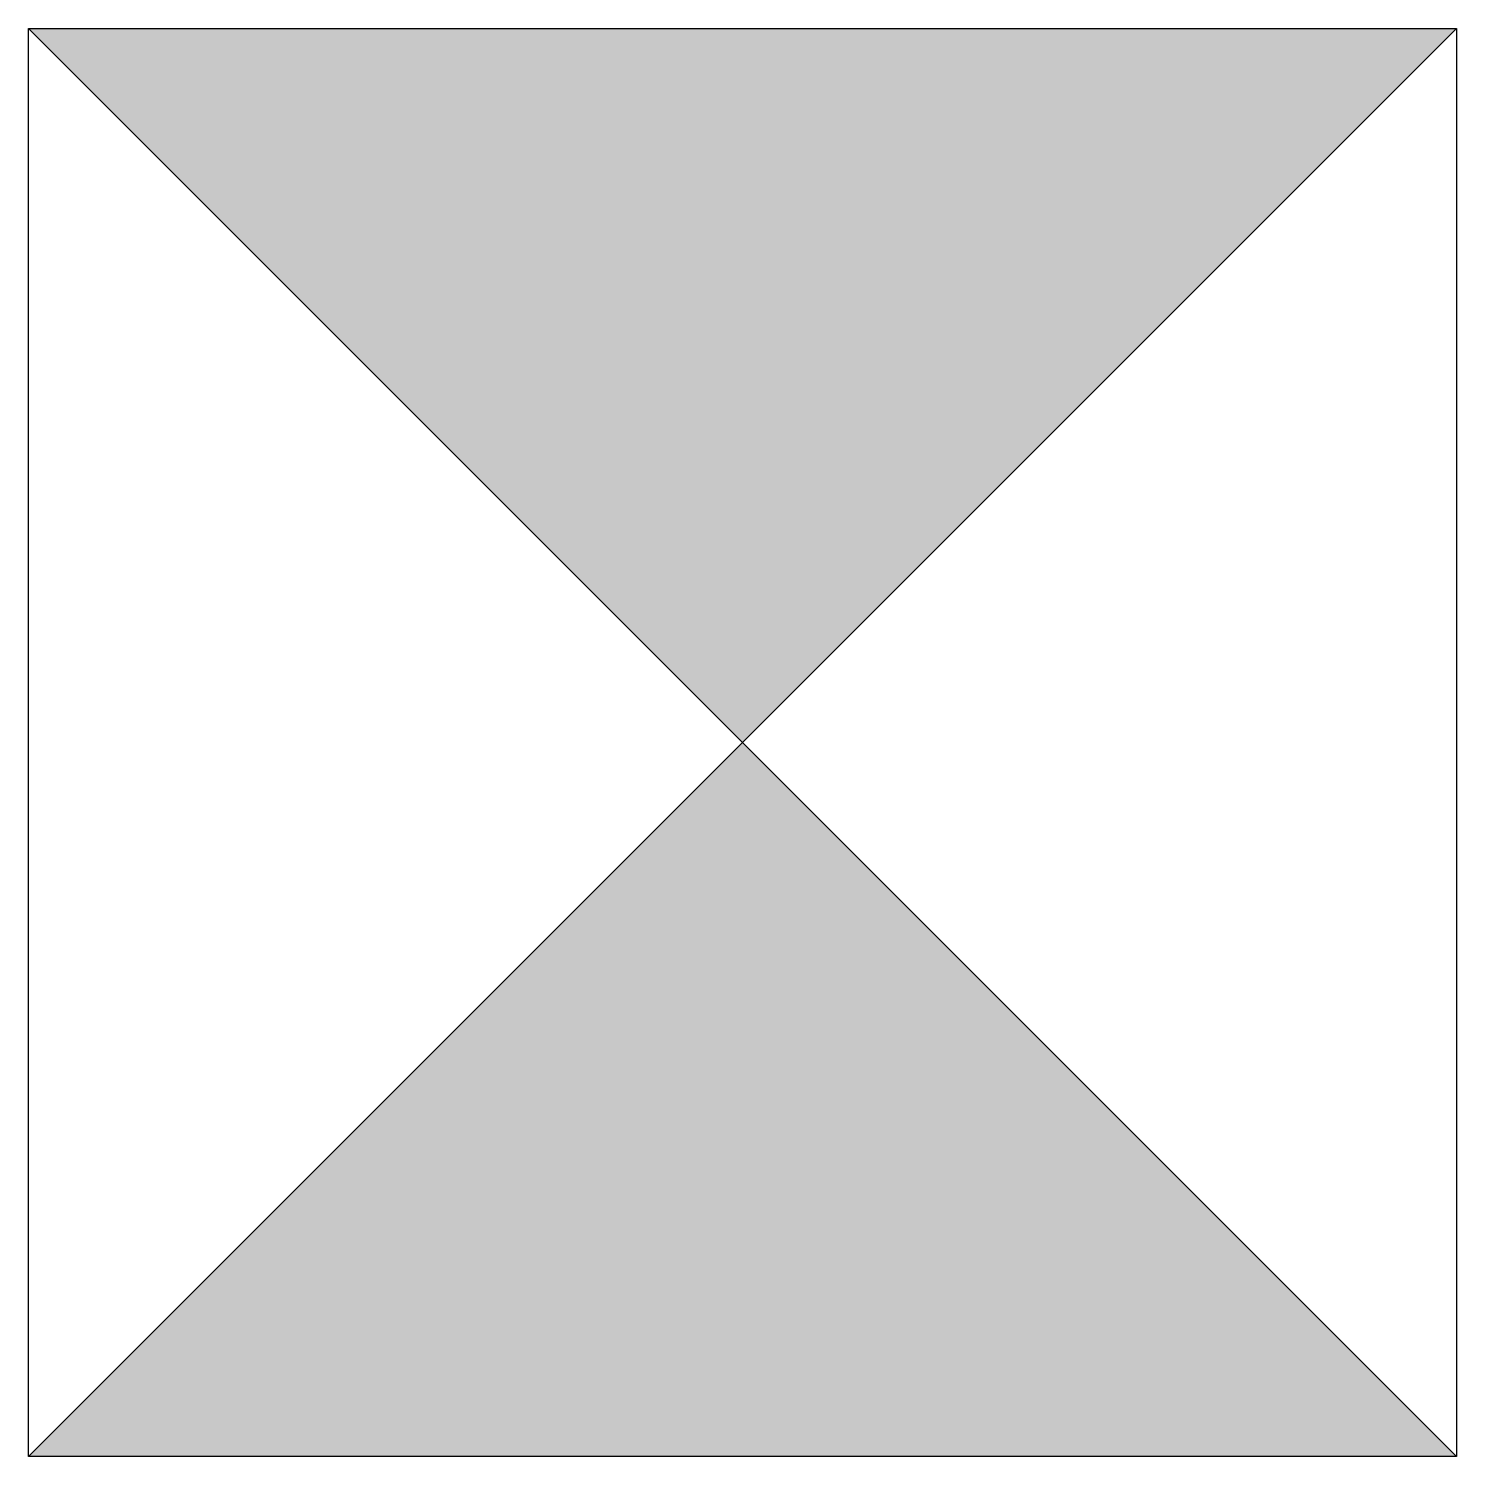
# Model space of a CAD drawing. Extents: x 13 to 14, y 12.62 to 13.62.
import ezdxf

# ---------------------------------------------------------------- set-up
doc = ezdxf.new("R2010")
doc.units = 0

msp = doc.modelspace()

# ---------------------------------------------------------------- hatches: boundary and pattern name
h = msp.add_hatch(color=256)
h.paths.add_polyline_path([(14, 13.625), (13, 13.625), (13.5, 13.125)])
h.paths.add_polyline_path([(13.5, 13.125), (13, 12.625), (14, 12.625)])

# ---------------------------------------------------------------- linework, layer by layer
for p, q in [((13, 13.625), (14, 12.625)), ((14, 13.625), (13, 12.625))]:
    msp.add_line(p, q)
msp.add_lwpolyline([(13, 13.625), (14, 13.625), (14, 12.625), (13, 12.625)], close=True)

doc.saveas('drawing.dxf')
